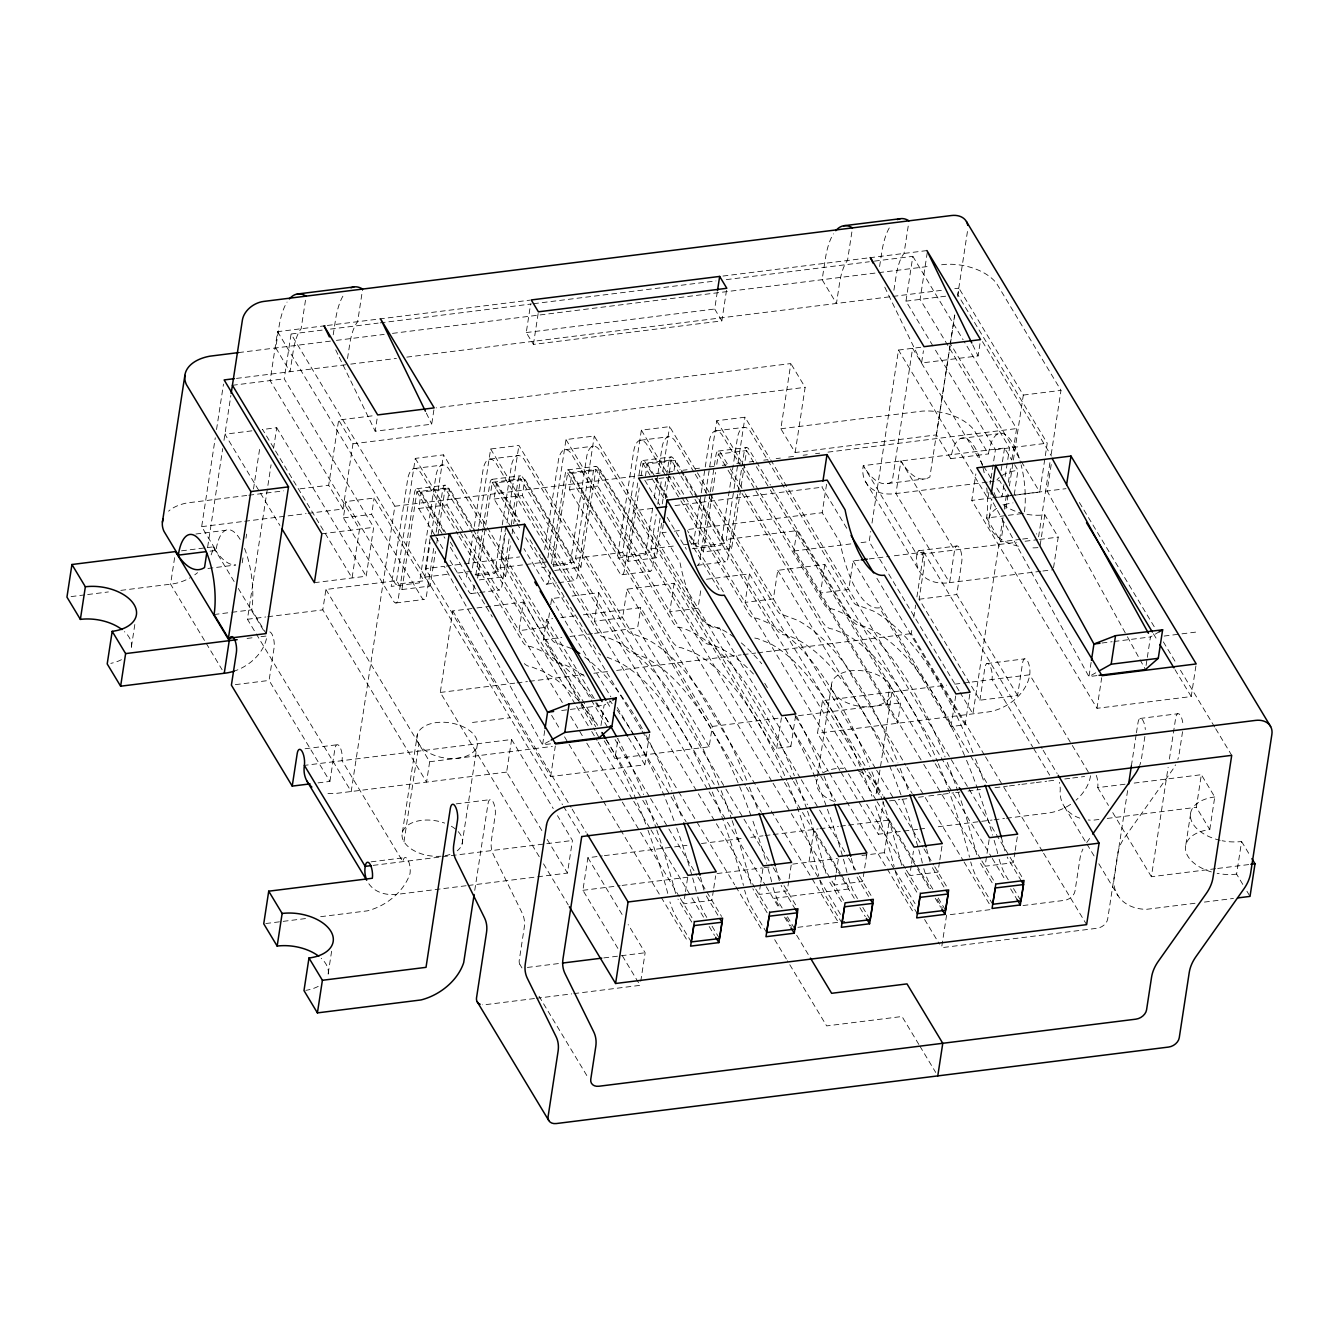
<?xml version="1.0" encoding="UTF-8"?>
<svg xmlns="http://www.w3.org/2000/svg" width="1339" height="1339" viewBox="0 0 1339 1339"><rect width="100%" height="100%" fill="white"/><g stroke="black" fill="none" stroke-linecap="round" stroke-linejoin="round"><path stroke-width="0.75" stroke-dasharray="5 3.75" d="M134.821 624.526L131.088 648.98A38.078 22.227 8.7 0 0 124.427 631.64M174.622 557.677L170.572 584.172L205.168 641.582M240.116 539.366A50.765 18.01 82.9 0 0 215.981 550.413L201.67 526.662L215.278 437.803M216.533 429.534L223.496 384.075M207.662 547.032L222.726 448.565M223.981 440.364L230.86 395.49M242.208 562.832L243.146 556.689M245.974 538.228L246.61 534.11M253.506 488.986L260.101 445.904M325.36 325.712L277.575 331.687L270.093 380.594L359.538 529.072L352.057 577.979L262.611 429.501M322.18 330.114L291.082 333.997L394.854 506.242L351.186 791.516L247.43 619.271L271.064 464.8M273.591 448.331L276.738 427.727L262.243 429.534M314.38 582.699L366.183 576.222L373.681 527.315L284.219 378.82L291.082 333.997M305.493 300.221L301.124 328.741A67.268 23.868 82.9 0 0 293.191 351.337L290.061 371.706L275.75 347.956L278.88 327.57A82.499 29.257 82.9 0 1 287.065 302.078M318.012 782.897L329.913 781.407L269.089 680.43L274.077 647.825A10.16 3.599 82.9 0 0 269.775 631.857M333.21 334.783L335.403 320.506A82.499 29.257 82.9 0 1 343.587 295.015M347.521 358.534L349.713 344.274A67.268 23.868 82.9 0 1 357.647 321.678L362.635 289.073M308.171 513.356L342.985 509.004L328.674 485.254L338.65 420.044L373.916 415.642M325.913 589.478L429.668 761.74L426.555 782.11L322.799 609.864L325.913 589.478L396.562 580.657L401.934 589.562L430.187 586.03L435.493 551.4M342.985 509.004L352.96 443.795L338.65 420.044M443.895 531.449L419.308 490.66A10.16 3.599 82.9 0 0 414.487 492.869L398.269 598.818A10.16 3.599 82.9 0 1 393.448 601.044L343.353 517.875L345.847 501.573L374.117 498.058L423.961 580.808L395.708 584.34L345.847 501.573M433.886 409.901L431.71 424.178L375.188 431.225L377.364 416.965M329.913 781.407L334.901 748.802A10.16 3.599 82.9 0 1 339.721 746.593A10.16 3.599 82.9 0 1 342.048 760.686L402.872 861.663A10.16 3.599 82.9 0 1 407.709 859.454A10.16 3.599 82.9 0 1 410.035 873.53A48.756 35.617 -31.1 0 1 367.355 910.855L317.628 917.064M433.702 548.421L426.538 595.286A10.16 3.599 82.9 0 1 421.701 597.512L371.623 514.343L374.117 498.058M331.62 951.209L327.871 975.662A38.078 22.227 8.7 0 0 321.226 958.306M396.562 580.657L415.274 458.39L443.527 454.858L486.325 525.892M401.934 589.562L416.898 491.764L445.167 488.233L472.098 532.955M434.706 535.014L418.722 508.469L421.216 492.166L449.469 488.635L474.843 530.746M649.515 734.224L644.846 764.803L550.63 776.57L425.4 568.673L430.087 538.111M430.187 586.03L424.831 577.126L430.12 542.479M431.376 534.328L443.527 454.858M436.196 532.119L442.74 489.338A10.16 3.599 82.9 0 1 447.577 487.128L472.215 528.035M436.748 543.249L445.167 488.233M509.071 539.014L501.891 585.879A10.16 3.599 82.9 0 1 497.07 588.089L446.975 504.937L449.469 488.635M402.386 832.339L417.366 734.525M403.976 841.729L418.94 743.915M539.232 856.726L440.28 692.447L452.749 610.935L474.96 608.174M466.558 576.992L467.144 573.192M468.667 563.234L473.052 534.546M474.307 526.361L483.262 468.499A30.512 10.812 82.9 0 1 495.731 462.775L597.864 632.159A30.764 12.252 -87.9 0 0 604.24 637.046L605.513 636.979A412.496 146.319 82.9 0 1 718.976 785.156M478.475 528.453L471.931 571.251L457.587 573.042M478.793 526.411L490.643 448.983L518.896 445.452L724.851 787.349M474.257 585.327L473.638 589.411A10.16 3.599 82.9 0 1 468.817 591.62L448.565 558.012M475.814 575.151L482.994 528.286M483.295 526.244L489.856 483.446A10.16 3.599 82.9 0 1 494.677 481.237L519.247 522.043M477.605 578.113L485.404 527.181M485.722 525.139L492.267 482.341L520.52 478.81L708.03 790.077M511.13 527.365L494.074 499.045L496.568 482.76L524.838 479.228L574.699 561.995L552.488 564.757M726.508 290.329L721.838 320.891L533.424 344.424L526.26 332.557L530.629 304.02M501.941 526.93L494.827 573.46L476.651 575.737M502.259 524.871L511.515 464.968A30.512 10.812 82.9 0 1 524.001 459.244L626.568 629.38A26.278 10.461 -87.9 0 0 632.008 633.548L646.904 639.138A412.261 146.236 82.9 0 1 747.212 781.725M505.757 526.662L500.769 559.267L580.021 703.193M533.424 344.424L538.412 311.82M479.312 579.904L505.556 576.624L500.183 567.719L505.489 533.073M507.046 522.88L518.896 445.452M462.072 844.039L477.035 746.241A30.462 17.775 8.7 0 0 436.464 722.558A30.462 17.775 8.7 0 0 428.095 752.351A30.462 17.775 8.7 0 0 477.035 746.241M511.247 524.754L518.109 479.914A10.16 3.599 82.9 0 1 522.93 477.705L623.656 644.896A46.38 18.478 -87.9 0 0 635.104 653.683A391.942 139.022 82.9 0 1 738.827 784.671M505.556 576.624L510.862 541.977M512.101 533.826L513.356 525.675M513.657 523.649L520.52 478.81M753.489 674.036A391.942 139.022 82.9 0 0 710.457 644.277A46.38 18.478 -87.9 0 1 699.008 635.473L598.299 468.299A10.16 3.599 82.9 0 0 593.478 470.508L577.26 576.473A10.16 3.599 82.9 0 1 572.439 578.682L522.344 495.53L524.838 479.228M474.759 890.385L488.015 803.685A10.16 3.599 82.9 0 1 492.852 801.475A10.16 3.599 82.9 0 1 495.179 815.568L491.43 840.022A41.091 30.027 -31.1 0 0 493.472 854.834L522.16 913.064A41.091 30.027 -31.1 0 1 524.202 927.877L519.214 960.481A10.16 7.415 -31.1 0 0 521.909 966.49M476.969 607.923L523.398 602.115L519.03 630.636L547.3 627.121L549.475 612.844M541.843 830.565L506.627 772.101L511.615 739.496L304.371 765.389M544.655 549.726L558.614 459.093A30.512 10.812 82.9 0 1 571.1 453.369L673.232 622.735A30.764 12.252 -87.9 0 0 679.593 627.623L680.882 627.573A412.496 146.319 82.9 0 1 794.345 775.733M547.919 557.76L565.995 439.56L594.265 436.045L800.22 777.926M550.245 571.853L548.99 580.005A10.16 3.599 82.9 0 1 544.17 582.214L523.917 548.588M551.501 563.702L565.209 474.039A10.16 3.599 82.9 0 1 570.046 471.83L671.124 639.724A50.865 20.252 -87.9 0 0 681.651 647.808L694.623 652.913A392.109 139.089 82.9 0 1 786.78 780.637M553.275 566.665L567.619 472.935L595.888 469.403L783.399 780.67M579.72 700.063L543.4 639.791L546.53 619.405L552.672 618.635M550.731 604.692L551.668 598.583L563.953 597.043M637.766 482.961L624.359 570.581A10.16 3.599 82.9 0 1 619.539 572.791L569.443 489.639L571.937 473.337L600.207 469.805L650.051 552.572L621.798 556.103L571.937 473.337M544.739 730.592L542.563 744.852L552.656 743.597M554.681 570.481L580.925 567.217L575.552 558.296L594.265 436.045M580.925 567.217L595.888 469.403M550.63 776.57L555.317 746.007M660.11 518.143L652.629 567.05A10.16 3.599 82.9 0 1 647.791 569.259L597.713 486.107L600.207 469.805M572.138 596.022L598.767 592.708L594.399 621.229L622.652 617.697L627.02 589.177L674.12 583.285L792.454 779.716M468.198 885.481L567.451 873.078L572.439 840.474L557.509 815.669M661.583 523.147L656.277 557.794L628.024 561.326L622.652 552.421L641.364 430.154L669.617 426.622L709.201 492.334M639.021 474.809L640.578 464.616A10.16 3.599 82.9 0 1 645.398 462.407L653.951 476.6M600.96 725.571L604.073 705.201L611.036 701.117M628.024 561.326L639.239 487.965M641.113 475.747L642.988 463.512L671.241 459.98L679.877 474.291M645.431 476.148L647.306 463.93L675.559 460.398L684.011 474.424M617.882 948.38L582.9 890.318L587.888 857.713L602.332 855.906M652.662 508.1L645.549 554.647L617.279 558.162L633.983 449.67A30.512 10.812 82.9 0 1 646.469 443.945L665.851 475.914M654.235 497.857L657.683 475.312M658.001 473.27L662.253 446.138A30.512 10.812 82.9 0 1 674.722 440.431L694.154 472.466M583.386 614.802L640.728 607.638L712.281 726.424L709.168 746.811L614.969 758.577L618.082 738.191M709.168 746.811L637.598 628.008L640.728 607.638M656.277 557.794L650.921 548.89L656.21 514.243M657.767 504.05L661.516 479.596M662.772 471.445L669.617 426.622M662.286 503.882L666.337 477.387M666.655 475.362L668.831 461.085A10.16 3.599 82.9 0 1 673.668 458.875L680.095 469.554M665.332 498.694L671.241 459.98M652.244 508.418L633.598 510.745L776.72 748.317L790.847 746.559L719.294 627.773A86.935 30.847 82.9 0 1 679.944 562.43L662.052 532.738L663.29 524.587M674.002 470.575L675.559 460.398M721.838 320.891L714.675 309.024L717.168 292.722M674.12 583.285L669.768 611.823L698.021 608.291L701.134 587.905M716.783 464.298L718.357 454.105L746.61 450.574L731.646 548.387L703.377 551.919L698.021 542.998L716.733 420.747L744.986 417.216L769.59 458.055M710.021 493.924L699.728 561.175A10.16 3.599 82.9 0 1 697.786 565.192M710.323 491.882L714.072 467.428M714.373 465.403L715.93 455.21A10.16 3.599 82.9 0 1 720.767 453L729.32 467.194M703.377 551.919L715.545 472.433M640.762 981.269L645.13 952.749L628.175 924.58M731.646 548.387L726.274 539.466L733.755 490.559M734.073 488.534L744.986 417.216M737.655 494.476L727.981 557.643A10.16 3.599 82.9 0 1 723.16 559.853L673.065 476.701M737.956 492.434L741.706 467.981M742.024 465.939L744.199 451.678A10.16 3.599 82.9 0 1 749.02 449.469L755.447 460.131M685.183 893.682L683.626 903.858L711.879 900.327L713.436 890.15M685.484 891.64L687.677 877.38M706.49 579.251L749.489 573.879L745.12 602.399L773.39 598.868L777.758 570.347L824.857 564.455L958.239 785.893M982.458 465.905A50.765 18.01 82.9 0 0 950.774 458.641L936.463 434.874L795.165 452.532L780.838 428.765L790.83 363.555L436.129 407.859M713.754 888.108L715.629 875.89M795.165 452.532L805.141 387.322L790.83 363.555M796.923 530.646L900.695 702.891L897.565 723.278L793.809 551.032L796.923 530.646L726.274 539.466M851.872 231.965L847.503 260.486A67.268 23.868 82.9 0 0 839.57 283.081L836.457 303.451L822.129 279.7L825.259 259.314A82.499 29.257 82.9 0 1 833.444 233.84M776.72 748.317L781.407 717.754M760.535 884.259L758.979 894.452L787.248 890.92L788.805 880.727M760.853 882.217L763.029 867.957M846.767 528.286L822.012 487.212L822.631 483.128M969.804 694.221L965.134 724.784L951.008 726.558L879.438 607.755A86.935 30.847 82.9 0 1 840.089 542.429L822.196 512.72L826.565 484.199M790.847 746.559L795.851 713.955M824.857 564.455L820.489 592.993L848.742 589.461L853.11 560.924L859.169 560.171M879.589 266.528L881.782 252.268A82.499 29.257 82.9 0 1 889.966 226.776M789.123 878.702L791.617 862.4M839.904 770.477L817.493 733.27L822.481 700.665L946.556 685.166M817.51 776.486L831.854 682.756M893.9 290.278L896.092 276.018A67.268 23.868 82.9 0 1 904.026 253.422L908.394 224.902M959.025 690.773L869.178 541.609L870.752 531.315M872.007 523.08L898.486 350.065L921.282 347.219M932.915 345.88L905.967 301.158L912.83 256.335L871.388 261.507M927.274 252.519L920.094 299.4L1009.556 447.879L1005.187 476.416M835.904 874.852L834.348 885.029L862.601 881.514L866.969 852.976M836.222 872.81L838.398 858.55M949.987 345.646L929.885 476.935A95.153 33.76 82.9 0 1 900.929 460.951L895.942 493.555L949.619 582.649L1040.805 571.268M979.964 343.688L978.089 355.923L921.567 362.986L923.441 350.751M886.836 705.452L889.95 685.083M876.576 792.27L891.54 694.456A30.462 17.775 8.7 0 0 850.968 670.789A30.462 17.775 8.7 0 0 842.582 700.582A30.462 17.775 8.7 0 0 891.54 694.456M954.657 315.067L950.305 343.587L1020.351 459.88M967.444 231.513L957.787 294.68L1047.232 443.176L1039.75 492.083L998.291 497.254M936.463 434.874L950.054 346.014M950.372 343.956L954.807 315.016M957.653 296.421L958.908 288.153L954.791 288.672M917.617 829.343L878.317 834.247L883.322 801.643M984.433 755.029L911.29 633.615L912.227 627.506M913.784 617.312L915.658 605.077M916.914 596.926L923.759 552.103L891.473 556.137M1088.423 772.218L1029.741 674.789A10.16 3.599 82.9 0 0 1027.398 660.696A10.16 3.599 82.9 0 0 1022.578 662.905L1017.59 695.51L979.914 700.213L919.09 599.236L924.077 566.631A10.16 3.599 82.9 0 0 921.751 552.555A10.16 3.599 82.9 0 0 916.914 554.764L863.253 465.671L1004.551 448.013L1011.782 460.013M893.883 868.492L884.343 852.658L889.33 820.054L848.608 825.142M900.929 460.951L954.607 550.044L949.619 582.649A39.534 28.872 -31.1 0 1 916.914 554.764L1016.77 542.278M911.273 865.429L909.717 875.622L937.97 872.091L939.526 861.898M911.574 863.404L913.449 851.169M1017.59 695.51L956.766 594.533L961.753 561.928A10.16 3.599 82.9 0 0 959.427 547.835A10.16 3.599 82.9 0 0 954.607 550.044M1195.894 665.985L1191.225 696.548L1097.009 708.314L971.796 500.435L975.846 473.939M951.008 726.558L955.678 695.995M988.868 492.434L987.931 498.56L898.486 350.065M990.124 484.283L990.743 480.216M991.061 478.174L995.413 449.653L933.986 347.671M989.103 517.842L991.898 499.514M939.844 859.872L942.338 843.57M1001.12 470.424L1004.551 448.013M1003.932 484.567L1002.057 496.786L995.597 486.057M1002.995 517.473L972.934 713.854L960.096 692.548M1004.25 509.205L1006.777 492.668M1008.367 482.325L1010.577 467.863M1011.849 459.578L1016.586 428.58L964.18 341.562M1020.703 539.316L1000.869 541.793L1004.35 519.063M1005.924 508.72L1008.133 494.258M1009.405 485.99L1023.314 395.072L958.908 288.153M979.914 700.213L984.901 667.609A10.16 3.599 82.9 0 1 989.722 665.399A10.16 3.599 82.9 0 1 992.048 679.492L1032.603 746.811M1014.226 494.744L1017.975 470.29L1012.803 461.721M989.119 839.72L985.069 866.216L1013.338 862.684L1014.895 852.491M1049.927 462.691L1038.545 537.073L1036.503 533.692M1051.199 454.423L1060.99 390.369L996.601 283.45A44.589 26.027 8.7 0 0 944.598 264.402L938.421 265.172M1051.199 464.516L1047.148 491.011L1126.4 634.937M1040.135 545.391L1044.805 514.829A38.078 22.227 8.7 0 1 1025.339 514.059M1053.542 567.669L1058.228 537.106L1044.805 514.829M1015.196 850.449L1017.707 834.147M1091.118 662.353L1088.942 676.613L1097.009 675.609M1097.009 708.314L1101.696 677.752M1146.084 665.466L1147.021 659.357M1147.339 657.315L1150.452 636.946L1159.156 631.841M1127.605 790.613L1113.713 881.43A48.756 35.617 -31.1 0 0 1146.402 909.332L1196.145 903.122M1131.388 765.841L1136.125 734.877M1136.443 732.818L1138.033 722.491A10.16 3.599 82.9 0 1 1141.882 719.026A10.16 3.599 82.9 0 1 1145.33 729.504M1144.878 736.417L1141.447 758.828A41.091 30.027 -31.1 0 1 1139.656 765.54M1215.628 868.71L1151.389 876.727L1168.127 767.331M1169.399 759.062L1175.709 717.788A10.16 3.599 82.9 0 1 1179.559 714.323A10.16 3.599 82.9 0 1 1183.006 724.801M1182.555 731.697L1179.123 754.125A41.091 30.027 -31.1 0 1 1177.818 759.481M1185.885 844.524L1190.873 811.919M1211.377 871.923A38.078 22.227 8.7 0 1 1185.417 848.558A38.078 22.227 8.7 0 1 1209.77 829.561L1196.346 807.3L1201.334 774.695L1130.869 783.499M1209.77 829.561L1214.758 796.973L1201.334 774.695M1242.793 884.393L1236.6 874.116L1241.588 841.511A38.078 22.227 8.7 0 1 1222.139 840.741M1086.732 842.532L1091.536 835.754M549.392 741.036L542.563 744.852L444.247 566.33L425.4 568.673M1095.771 672.797L1088.942 676.613L990.626 498.075L971.796 500.435M327.369 325.461L529.926 300.154M722.976 276.052L867.689 257.975M869.714 257.724L927.576 250.493M330.465 329.076L378.134 323.117M380.209 322.866L531.499 303.97M533.558 303.702L715.947 280.922M726.307 279.633L869.312 261.758M238.66 352.575L332.273 340.893M336.424 340.374L384.176 334.399M392.478 333.378L930.17 266.21M526.26 332.557L714.675 309.024M236.484 378.401L346.583 364.643M350.734 364.124L396.411 358.417M406.788 357.128L890.954 296.655M892.979 296.404L942.422 290.212M232.417 385.297L284.219 378.82M905.967 301.158L945.886 296.17M251.866 430.84L224.935 434.204L259.415 491.446M352.96 443.795L805.141 387.322M414.487 468.516L442.757 464.984M489.856 459.093L518.109 455.561M565.225 449.686L593.478 446.155M640.578 440.263L668.847 436.748M715.947 430.857L744.199 427.325M1023.314 395.072L1060.99 390.369M246.744 495.48L187.36 502.895A44.589 26.027 8.7 0 0 168.58 511.18M248.803 495.229L283.617 490.877M300.003 488.835L328.674 485.254M780.838 428.765L922.153 411.123A44.589 26.027 8.7 0 1 974.139 430.17L988.45 453.921A50.765 18.01 82.9 0 1 1020.686 463.177M416.881 488.718L445.134 485.187M492.233 479.312L520.503 475.78M567.602 469.889L595.855 466.357M642.971 460.482L671.224 456.95M718.323 451.059L746.593 447.527M201.67 526.662L242.627 521.541M244.686 521.289L306.112 513.607M394.854 506.242L645.616 474.91M655.976 473.621L660.127 473.102M668.412 472.064L672.563 471.546M682.923 470.257L687.058 469.738M695.359 468.7L699.494 468.181M709.871 466.893L714.005 466.374M722.29 465.336L726.441 464.817M736.801 463.528L740.952 463.009M749.237 461.972L753.388 461.453M763.749 460.164L767.9 459.645M776.185 458.608L780.336 458.089M788.621 457.051L794.83 456.281M803.132 455.243L807.266 454.724M815.551 453.687L819.702 453.168M827.987 452.13L1016.586 428.58M195.896 534.01L225.638 530.294M960.431 438.506L998.107 433.803M343.353 517.875L371.623 514.343M418.722 508.469L446.975 504.937M494.074 499.045L522.344 495.53M569.443 489.639L597.713 486.107M646.821 479.981L656.913 478.709M658.939 478.458L671.057 476.952M181.518 550.831L205.319 547.852M207.294 547.601L213.252 546.864A95.153 33.76 82.9 0 0 235.329 564.991M321.862 533.792L373.681 527.315M995.413 449.653L1047.232 443.176M210.039 551.166L215.981 550.413M950.774 458.641L988.45 453.921M675.007 505.573L822.012 487.212M207.947 568.456L235.714 564.991M887.69 483.546L925.383 478.826M71.101 596.591L85.596 594.784M87.671 594.533L108.392 591.938M120.828 590.382L170.572 584.172A39.534 28.872 -31.1 0 0 190.272 577.695M987.128 482.174L895.942 493.555A39.534 28.872 -31.1 0 1 863.253 465.671A95.153 33.76 82.9 0 0 892.209 481.638L912.612 348.307L982.659 464.583M989.203 481.906L999.564 480.617L1008.853 496.033M662.052 532.738L666.153 532.219M674.371 531.198L680.53 530.428M688.731 529.39L822.196 512.72M446.272 566.079L462.424 564.054M464.432 563.803L519.616 556.907M992.651 497.823L1008.803 495.798M1010.811 495.547L1065.995 488.668M424.831 577.126L449.402 574.063M500.183 567.719L547.283 561.828M575.552 558.296L622.652 552.421M650.921 548.89L675.492 545.81M683.677 544.789L689.819 544.019M691.878 543.768L698.021 542.998M475.111 574.431L499.33 571.402L475.897 532.504M545.961 567.083L541.927 567.585L543.082 559.97L539.918 554.697M554.028 566.079L570.18 564.054L586.884 455.561A30.512 10.812 82.9 0 1 599.37 449.837L701.937 619.957A26.278 10.461 -87.9 0 0 707.36 624.141L722.273 629.732A412.261 146.236 82.9 0 1 733.805 636.979M214.089 614.517L229.957 612.542M231.932 612.291L251.765 609.814L266.076 633.581M986.759 488.032A50.765 18.01 82.9 0 1 986.558 518.026L1006.392 515.548M1008.367 515.297L1024.235 513.322A50.765 18.01 82.9 0 0 1021.138 464.901M247.43 619.271L265.758 616.978M267.8 616.727L322.799 609.864M793.809 551.032L852.876 543.651M861.027 542.63L869.178 541.609M395.875 602.968L424.145 599.437M471.244 593.545L499.514 590.03M546.613 584.139L556.706 582.883M558.714 582.632L574.866 580.607M621.966 574.732L650.235 571.201M697.334 565.309L725.587 561.777M918.855 550.731L956.531 546.027M1022.678 539.065L1030.612 538.077M869.262 558.915L889.447 556.388M247.079 638.435L253.038 637.682M260.971 636.694L266.913 635.958A39.534 28.872 -31.1 0 1 234.241 671.107M1025.071 541.257L1037.491 539.701M1039.566 539.433L1058.228 537.106M560.857 617.614L575.184 615.823M1042.88 571L1053.241 569.711M543.4 639.791L561.828 637.481M570.029 636.46L592.558 633.648M594.6 633.38L637.598 628.008M235.363 684.647L269.089 680.43M919.09 599.236L956.766 594.533M440.28 692.447L514.979 683.124M517.055 682.857L527.415 681.568M529.491 681.3L583.453 674.571M593.83 673.266L608.341 671.458M616.643 670.421L741.153 654.871M743.229 654.604L755.665 653.047M757.74 652.796L911.29 633.615M561.677 710.49L604.073 705.201M1101.997 643.005L1112.09 641.732M1114.115 641.481L1150.452 636.946M472.466 722.457L510.142 717.754M1164.11 636.058L1179.977 634.083M1181.969 633.832L1197.836 631.857M305.091 748.752L336.825 744.785M986.826 663.592L1024.502 658.872M954.841 684.145L1029.741 674.789A40.622 29.676 -31.1 0 1 987.061 712.097L817.493 733.27M429.668 761.74L552.388 746.409M712.281 726.424L780.034 717.972M798.513 715.662L900.695 702.891M506.627 772.101L337.06 793.291A40.622 29.676 -31.1 0 1 324.473 792.939M456.231 803.869L489.957 799.668M1139.958 718.474L1177.634 713.771M371.087 861.847L404.813 857.63M373.129 865.379L572.439 840.474M889.514 800.873L899.858 799.584M901.917 799.316L908.127 798.546M918.47 797.257L926.739 796.22M928.814 795.969L941.217 794.412M943.275 794.161L953.619 792.855M955.695 792.604L959.829 792.085M968.097 791.048L980.499 789.508M994.977 787.7L1007.38 786.144M1009.455 785.893L1019.799 784.604M1021.858 784.336L1034.277 782.779M1036.336 782.528L1046.68 781.24M1048.738 780.972L1056.839 779.968M1064.773 778.98L1070.731 778.227M1072.706 777.992L1084.607 776.503M1096.273 775.365A10.16 3.599 82.9 0 1 1097.712 787.633L1128.81 783.75M604.408 855.638L672.546 847.135M674.605 846.867L686.991 845.327M701.452 843.52L742.693 838.365M750.828 837.36L763.046 835.821M765.088 835.569L771.197 834.816M773.239 834.548L818.045 828.958M820.087 828.707L838.415 826.414M840.457 826.163L846.566 825.393M466.123 885.732L397.884 894.268A40.622 29.676 -31.1 0 1 367.756 882.033M919.675 829.075L927.96 828.054M938.288 826.749L992.065 820.037M994.124 819.786L1004.468 818.497M1006.526 818.229L1047.885 813.074A40.622 29.676 -31.1 0 0 1071.87 803.467M265.808 923.525L307.267 918.353M1098.951 819.468L1092.724 820.238A48.756 35.617 -31.1 0 1 1088.222 819.97M1107.236 818.43L1196.346 807.3M582.9 890.318L620.057 885.665M622.133 885.414L688.196 877.162M717.101 873.547L762.142 867.923M764.167 867.672L770.293 866.902M792.688 864.107L837.494 858.5M861.948 855.454L884.343 852.658M1217.703 868.442L1250.86 864.308M797.91 927.324L844.758 921.466M527.382 967.444L560.438 963.327M603.822 957.904L645.13 952.749M989.973 909.666L946.589 915.089L941.602 947.694L1097.026 928.278A10.16 7.415 -31.1 0 0 1107.704 918.939L1117.68 853.73A41.091 30.027 -31.1 0 1 1124.409 837.829L1172.378 770.025A41.091 30.027 -31.1 0 0 1175.542 764.837M1023.029 905.532L1064.338 900.377A10.16 7.415 -31.1 0 0 1074.999 891.054L1080.004 858.45A41.091 30.027 -31.1 0 1 1082.916 849.06M1204.431 902.084L1233.437 898.452M534.445 998.543L484.701 1004.752A10.16 7.415 -31.1 0 1 482.308 1004.786M536.521 998.291L571.753 993.889M573.828 993.622L640.142 985.337L622.116 955.427M607.103 657.181L619.254 662.32A392.109 139.089 82.9 0 1 711.427 790.043M571.552 648.561L556.639 642.971A26.278 10.461 -87.9 0 1 551.199 638.787L487.379 532.755M982.491 341.646L1051.4 456.03M1079.401 502.51L1154.77 627.623M1163.357 641.883L1176.178 663.156M1180.446 670.253L1214.624 726.993M1215.695 728.751L1231.713 755.347M1153.431 633.816L1157.75 640.996M1175.023 669.667L1191.225 696.548M912.83 256.335L963.109 339.788M1021.423 461.67L1039.75 492.083M1241.588 841.511L1249.856 855.219M1246.927 891.255L1250.023 896.394M983.747 466.374L991.295 478.893M986.558 518.026L1000.869 541.793M1097.712 787.633L1108.458 805.459M1112.742 812.589L1151.389 876.727M923.759 552.103L1042.077 748.518M1043.148 750.292L1057.14 773.507M1033.675 748.585L1049.676 775.147M1064.438 806.731L1085.912 842.382M1086.983 844.156L1094.499 856.625M1098.8 863.755L1118.115 895.824M865.446 481.571L919.123 570.665M985.504 756.82L1002.71 785.374M1003.798 787.165L1042.512 851.453M1043.583 853.228L1086.615 924.646M876.894 578.314L965.134 724.784M853.11 560.924L987.579 784.152M770.661 459.829L968.147 787.683M969.235 789.458L1009.037 855.537M1010.108 857.328L1022.996 878.719M1021.439 881.062L1008.183 859.035A26.06 9.088 82.6 0 1 1007.213 857.06M756.518 461.922L770.461 485.036M771.532 486.81L849.729 616.66A46.38 18.478 -87.9 0 0 861.195 625.447A391.942 139.022 82.9 0 1 965.737 758.376M1008.234 879.756L1006.108 876.242A46.38 16.168 82.6 0 1 998.911 858.433M1013.523 888.56L1020.954 900.879M746.61 450.574L755.229 464.884M756.317 466.675L769.239 488.132M770.327 489.923L934.12 761.841M935.191 763.632L952.431 792.253M953.519 794.044L991.228 856.642M992.299 858.433L1005.238 879.907M1010.627 888.845L1017.088 899.59M716.733 420.747L741.321 461.587M742.392 463.361L922.688 762.627M923.759 764.418L940.966 792.989M942.037 794.78L980.767 859.069M981.838 860.86L995.814 884.025M741.22 466.508L721.821 434.539A30.512 10.812 82.9 0 0 709.352 440.263L692.648 548.756L720.918 545.224L737.605 436.732A30.512 10.812 82.9 0 1 750.091 431.007L852.658 601.127A26.278 10.461 -87.9 0 0 858.098 605.312L872.995 610.902A412.261 146.236 82.9 0 1 973.302 753.489M742.291 468.282L823.954 603.906A30.764 12.252 -87.9 0 0 830.331 608.793L831.603 608.743A412.496 146.319 82.9 0 1 945.066 756.903M992.132 882.719L979.93 862.4A25.692 8.955 82.6 0 1 978.96 860.458M730.374 468.968L744.283 492.032M745.338 493.806L821.845 620.894A50.865 20.252 -87.9 0 0 832.373 628.979L845.344 634.083A392.109 139.089 82.9 0 1 937.501 761.807M992.701 904.277L977.855 879.623A46.078 16.068 82.6 0 1 970.708 861.931M718.357 454.105L726.977 468.416M728.048 470.207L740.986 491.664M742.057 493.455L905.85 765.372M906.938 767.163L924.178 795.784M925.249 797.575L962.975 860.174M964.047 861.965L990.994 906.687M777.758 570.347L896.076 766.778M897.163 768.569L912.21 793.558M710.273 494.108L875.572 768.519M876.66 770.31L893.866 798.881M894.937 800.655L922.906 847.085M923.994 848.876L933.668 864.944M934.739 866.735L946.556 886.351M695.226 474.24L708.097 495.614M709.168 497.388L777.289 610.551A26.278 10.461 -87.9 0 0 782.729 614.718L797.626 620.308A412.261 146.236 82.9 0 1 897.933 762.895M943.962 886.987L932.831 868.442A26.06 9.088 82.6 0 1 932.329 867.488M749.489 573.879L867.823 770.31M868.894 772.101L882.886 795.316M822.481 700.665L861.965 766.209M863.036 767.983L880.108 796.337M685.083 476.182L697.77 497.254M698.824 498.995L725.42 543.165L697.15 546.697L687.476 530.612M681.166 471.328L774.377 626.066A46.38 18.478 -87.9 0 0 785.826 634.853A391.942 139.022 82.9 0 1 901.599 796.538M932.865 889.163L930.739 885.648A46.38 16.168 82.6 0 1 923.559 867.839M938.17 897.967L945.585 910.286M889.33 820.054L915.843 864.057M916.897 865.814L930.689 888.694M937.049 899.239L942.338 908.043M680.948 476.081L693.887 497.556M694.958 499.347L858.751 771.247M859.839 773.038L875.991 799.868M877.078 801.659L929.869 889.314M935.258 898.268L940.648 907.206M641.364 430.154L680.948 495.848M682.003 497.639L847.319 772.051M848.39 773.842L865.597 802.412M866.684 804.187L905.398 868.475M906.486 870.266L920.445 893.448M666.922 477.688L679.76 499.012M680.831 500.786L748.585 613.329A30.764 12.252 -87.9 0 0 754.962 618.216L756.234 618.149A412.496 146.319 82.9 0 1 869.714 766.326M916.78 892.142L904.561 871.823A25.692 8.955 82.6 0 1 903.607 869.881M840.976 772.252L858.048 800.588M859.119 802.362L878.317 834.247M894.954 870.25L915.089 903.691M924.63 919.525L939.476 944.162M647.306 463.93L667.391 497.271M655.022 478.374L666.772 497.89M689.217 535.148L723.411 591.922M917.349 913.7L902.486 889.046A46.078 16.068 82.6 0 1 895.339 871.354M642.988 463.512L664.546 499.296M689.317 540.437L720.583 592.323M794.931 715.746L828.339 771.197M829.41 772.988L845.578 799.835M846.65 801.609L913.466 912.529M644.812 480.232L659.725 504.987M667.19 517.373L686.371 549.224M764.787 683.325L769.088 690.472M785.223 717.269L819.635 774.411M820.723 776.185L835.77 801.191M801.291 779.716L818.497 808.287M819.585 810.078L847.554 856.508M848.625 858.299L858.299 874.367M859.387 876.141L872.275 897.548M868.609 896.394L857.462 877.848A26.06 9.088 82.6 0 1 856.491 875.89M793.525 781.507L807.517 804.722M857.496 898.586L855.387 895.071A46.38 16.168 82.6 0 1 848.19 877.263M862.801 907.39L870.216 919.709M840.289 873.145L813.978 829.46L808.99 862.065L840.557 914.47M841.344 874.886L849.763 888.862L774.394 898.268L780.754 908.83M784.47 782.461L841.578 877.263M842.666 879.054L854.516 898.737M859.906 907.675L865.295 916.629M565.995 439.56L771.95 781.457M773.038 783.248L790.244 811.819M791.316 813.61L845.076 902.854M841.411 901.549L829.209 881.229A25.692 8.955 82.6 0 1 828.707 880.292M918.855 1044.453L902.017 1016.502L826.648 1025.908L787.432 960.799M919.91 1046.194L935.693 1072.405M841.98 923.107L827.134 898.452A46.078 16.068 82.6 0 1 819.987 880.761M567.619 472.935L770.21 809.241M771.297 811.032L811.166 877.212M812.237 879.003L838.114 921.935M627.02 589.177L745.354 785.608M746.426 787.382L761.489 812.388M725.922 789.14L772.185 865.915M773.256 867.705L782.947 883.773M784.018 885.564L796.906 906.955M795.349 909.315L782.11 887.272A26.06 9.088 82.6 0 1 781.122 885.297M598.767 592.708L733.236 815.92M782.143 907.993L780.018 904.478A46.38 16.168 82.6 0 1 772.821 886.669M787.432 916.797L794.864 929.115M786.06 917.633L791.349 926.437M796.655 935.225L809.375 956.347M709.101 791.868L726.341 820.489M727.428 822.28L765.138 884.895M766.226 886.686L779.147 908.143M784.537 917.098L789.926 926.036M490.643 448.983L754.677 887.305M755.748 889.096L769.724 912.277M767.096 912.713L753.84 890.653A25.692 8.955 82.6 0 1 752.869 888.711M774.695 939.677L786.361 959.042M496.568 482.76L519.833 521.356M766.611 932.53L751.765 907.875A46.078 16.068 82.6 0 1 744.618 890.184M529.943 539.784L595.755 649.147A50.865 20.252 -87.9 0 0 597.663 651.959M492.267 482.341L515.967 521.691M517.055 523.482L520.285 528.855M525.675 537.793L640.979 729.203M642.051 730.994L677.618 790.027M678.689 791.818L695.929 820.439M697.016 822.23L734.726 884.845M735.797 886.636L762.745 931.358M512.201 529.123L518.595 539.751M551.668 598.583L610.818 696.799M617.279 707.511L633.414 734.308M634.485 736.082L669.985 795.015M671.073 796.805L686.12 821.811M607.052 702.071L611.371 709.235M628.644 737.923L644.846 764.803M546.53 619.405L595.654 700.966M596.725 702.741L609.53 724.014M487.396 527.666L608.609 728.901M615.07 739.613L649.482 796.755M650.57 798.546L667.776 827.117M668.847 828.908L696.816 875.338M697.904 877.112L721.537 916.378M486.308 530.98L448.632 468.667A30.512 10.812 82.9 0 0 436.163 474.391L419.458 582.883L391.206 586.415L407.893 477.923A30.512 10.812 82.9 0 1 420.379 472.198L457.955 534.361M717.871 915.223L706.741 896.678A26.06 9.088 82.6 0 1 706.239 895.724M523.398 602.115L597.629 725.336M606.232 739.613L641.732 798.546M642.804 800.337L657.867 825.343M580.791 701.837L595.738 726.659M604.274 740.852L614.969 758.577M473.286 529.809L548.287 654.302A46.38 18.478 -87.9 0 0 559.735 663.09A391.942 139.022 82.9 0 1 584.691 676.413M706.774 917.416L704.649 913.901A46.38 16.168 82.6 0 1 697.468 896.092M712.08 926.22L719.495 938.539M473.186 534.746L575.552 704.682M576.624 706.473L590.633 729.722M591.721 731.512L597.11 740.467M598.182 742.258L632.661 799.5M633.749 801.291L649.9 828.121M650.988 829.912L690.857 896.092M691.928 897.883L703.795 917.566M709.168 926.504L714.557 935.442M415.274 458.39L563.133 703.862M570.665 716.365L582.498 735.998M586.8 743.145L621.229 800.287M622.3 802.078L639.523 830.649M640.594 832.44L679.325 896.728M680.396 898.502L694.355 921.684M691.744 922.119L678.471 900.059A25.692 8.955 82.6 0 1 677.986 899.122M459.026 536.136L522.511 641.565A30.764 12.252 -87.9 0 0 528.872 646.452L530.144 646.386A412.496 146.319 82.9 0 1 594.499 701.184M421.216 492.166L445.519 532.52M691.259 941.936L676.396 917.282A46.078 16.068 82.6 0 1 669.918 901.883M450.306 542.094L453.503 547.417M416.898 491.764L444.916 538.261M450.306 547.216L492.334 616.978M551.601 715.361L560.221 729.688M564.539 736.835L602.249 799.45M603.32 801.241L619.488 828.071M620.576 829.862L687.376 940.765M435.778 536.772L443.226 549.157M452.749 610.935L571.067 807.35M572.138 809.141L586.114 832.339M277.575 331.687L562.48 804.639M563.552 806.413L580.641 834.783M587.888 857.713L622.869 915.776M511.615 739.496L553.241 808.589M547.182 839.419L567.451 873.078M543.534 863.856L568.272 904.93M276.738 427.727L366.183 576.222M260.502 493.237L279.901 525.44M519.85 964.398L521.976 967.946M539.065 996.3L588.206 1077.862M234.124 581.511L213.252 546.864A39.534 28.872 -31.1 0 1 210.876 555.518M238.292 588.44L263.733 630.669M206.223 643.339L222.123 669.751M1127.405 636.761L1145.464 669.55M581.026 705L595.068 730.508M596.073 732.333L599.085 737.806M972.7 344.826L978.089 355.923M884.761 287.165L921.567 362.986M426.321 413.082L431.71 424.178M335.687 349.881L338.365 355.421M339.269 357.262L375.188 431.225M1001.421 837.561L1003.965 847.202A26.06 9.088 82.6 0 0 1005.438 852.474M926.638 848.993L928.613 856.625A26.06 9.088 82.6 0 0 930.069 861.881M851.286 858.399L853.244 866.032A26.06 9.088 82.6 0 0 854.315 870.032M775.917 867.806L777.875 875.455A26.06 9.088 82.6 0 0 779.348 880.711M700.548 877.229L702.523 884.861A26.06 9.088 82.6 0 0 703.979 890.134M859.119 771.314A30.462 17.775 8.7 0 1 874.3 796.521M834.331 801.509A30.462 17.775 8.7 0 1 818.179 777.658M823.301 772.754A30.462 17.775 8.7 0 1 843.67 768.285M458.206 831.619A30.462 17.775 8.7 0 1 457.235 850.767M449.921 854.5A30.462 17.775 8.7 0 1 442.975 856.006M441.1 856.207A30.462 17.775 8.7 0 1 402.068 834.063A30.462 17.775 8.7 0 1 444.632 823.1M451.343 826.23A30.462 17.775 8.7 0 1 456.75 830.18M696.247 891.272A46.38 16.168 82.6 0 1 695.694 888.795A391.942 139.022 82.9 0 0 676.212 826.732M609.663 700.682A391.942 139.022 82.9 0 1 612.141 703.678M617.061 710.005A391.942 139.022 82.9 0 1 633.95 735.195M634.937 736.835A391.942 139.022 82.9 0 1 675.509 824.791M524.319 663.608A50.865 20.252 -87.9 0 0 530.93 666.638L543.902 671.743A392.109 139.089 82.9 0 1 580.038 702.456M595.671 702.824A412.496 146.319 82.9 0 1 608.308 722.273M617.547 738.475A412.496 146.319 82.9 0 1 643.624 794.563M645.8 800.053A412.496 146.319 82.9 0 1 656.16 828.188M656.779 830.029A412.496 146.319 82.9 0 1 664.144 852.575L674.32 888.41A25.692 8.955 82.6 0 0 675.76 893.598M581.427 704.08A392.109 139.089 82.9 0 1 597.01 724.918M606.701 740.249A392.109 139.089 82.9 0 1 647.273 828.238M647.976 830.18A392.109 139.089 82.9 0 1 667.492 892.31A46.078 16.068 82.6 0 0 668.044 894.82M584.725 657.031A412.261 146.236 82.9 0 1 644.762 733.186M645.783 735.061A412.261 146.236 82.9 0 1 671.843 791.131M673.299 794.78A412.261 146.236 82.9 0 1 682.455 819.284M846.968 872.459A46.38 16.168 82.6 0 1 846.432 869.982A391.942 139.022 82.9 0 0 815.819 779.147M785.658 718.005A391.942 139.022 82.9 0 1 815.016 777.206M795.801 779.382A412.496 146.319 82.9 0 1 806.881 809.359M807.517 811.2A412.496 146.319 82.9 0 1 814.882 833.745L825.042 869.58A25.692 8.955 82.6 0 0 826.096 873.53M787.6 782.595A392.109 139.089 82.9 0 1 818.213 873.48A46.078 16.068 82.6 0 0 818.765 875.991M741.304 642.904A412.261 146.236 82.9 0 1 761.724 663.726M796.504 716.231A412.261 146.236 82.9 0 1 822.564 772.302M824.021 775.951A412.261 146.236 82.9 0 1 833.193 800.454M771.615 881.865A46.38 16.168 82.6 0 1 771.063 879.388A391.942 139.022 82.9 0 0 767.113 865.329M739.647 786.612A391.942 139.022 82.9 0 1 751.564 817.326M752.97 821.242A391.942 139.022 82.9 0 1 766.527 863.354M600.742 655.089A50.865 20.252 -87.9 0 1 598.65 653.147M721.152 790.629A412.496 146.319 82.9 0 1 731.512 818.782M732.148 820.606A412.496 146.319 82.9 0 1 739.513 843.152L749.689 878.987A25.692 8.955 82.6 0 0 751.129 884.192M712.231 792.002A392.109 139.089 82.9 0 1 723.345 820.774M724.75 824.69A392.109 139.089 82.9 0 1 742.86 882.903A46.078 16.068 82.6 0 0 743.413 885.414M749.388 787.198A412.261 146.236 82.9 0 1 757.824 809.877M922.337 863.036A46.38 16.168 82.6 0 1 921.784 860.559A391.942 139.022 82.9 0 0 902.302 798.496M754.761 638.017A50.865 20.252 -87.9 0 0 757.02 638.385L769.992 643.49A392.109 139.089 82.9 0 1 871.94 796.119M871.89 771.8A412.496 146.319 82.9 0 1 882.234 799.952M882.87 801.793A412.496 146.319 82.9 0 1 890.234 824.322L900.411 860.174A25.692 8.955 82.6 0 0 901.85 865.362M875.472 805.86A392.109 139.089 82.9 0 1 893.582 864.073A46.078 16.068 82.6 0 0 894.134 866.584M900.109 768.368A412.261 146.236 82.9 0 1 908.545 791.048M997.689 853.629A46.38 16.168 82.6 0 1 997.153 851.152A391.942 139.022 82.9 0 0 993.203 837.093M966.557 760.318A391.942 139.022 82.9 0 1 992.617 835.101M947.242 762.393A412.496 146.319 82.9 0 1 957.603 790.529M958.239 792.37A412.496 146.319 82.9 0 1 965.603 814.915L975.763 850.75A25.692 8.955 82.6 0 0 976.817 854.7M938.321 763.766A392.109 139.089 82.9 0 1 968.934 854.65A46.078 16.068 82.6 0 0 969.486 857.161M975.478 758.962A412.261 146.236 82.9 0 1 983.914 781.625M1090.565 775.75A40.622 29.676 -31.1 0 1 1076.004 800.186M983.01 467.88A50.765 18.01 82.9 0 1 984.701 474.994M244.535 548.438A50.765 18.01 82.9 0 1 251.765 609.814M1079.803 818.146A48.756 35.617 -31.1 0 1 1060.036 792.337A10.16 3.599 82.9 0 0 1059.333 782.311M1220.197 840.323A38.078 22.227 8.7 0 1 1190.488 817.141A38.078 22.227 8.7 0 1 1214.758 796.973M1236.6 874.116A38.078 22.227 8.7 0 1 1217.151 873.329M318.23 986.358A38.078 22.227 8.7 0 1 305.811 990.358M1023.414 513.64A38.078 22.227 8.7 0 1 1000.735 502.594M996.065 496.97A38.078 22.227 8.7 0 1 994.124 492.534M996.919 479.931A38.078 22.227 8.7 0 1 999.245 477.571M1002.108 475.479A38.078 22.227 8.7 0 1 1017.975 470.29M1037.959 547.634A38.078 22.227 8.7 0 1 1030.21 547.818M1018.427 546.245A38.078 22.227 8.7 0 1 997.12 508.084M1004.3 504.786A38.078 22.227 8.7 0 1 1012.987 502.895M121.447 659.675A38.078 22.227 8.7 0 1 110.819 663.357M197.603 572.657A39.534 28.872 -31.1 0 1 194.774 574.816"/><path stroke-width="1.5" d="M206.725 553.191L204.532 567.552A95.153 33.76 82.9 0 1 175.56 551.568L71.938 564.506L66.95 597.11L80.373 619.388A38.078 22.227 8.7 0 1 121.966 629.564M80.373 619.388L85.361 586.783L71.938 564.506M85.361 586.783A38.078 22.227 8.7 0 1 134.101 604.642A38.078 22.227 8.7 0 1 112.191 631.338L107.204 663.926L120.627 686.204L224.249 673.266A39.534 28.872 -31.1 0 0 234.241 671.107M120.627 686.204L125.615 653.599L112.191 631.338M162.421 522.126L184.866 375.422M231.162 393.448L242.392 320.088A20.303 14.829 -31.1 0 1 263.733 301.426L951.41 215.529A20.303 14.829 -31.1 0 1 967.762 225.337M234.425 378.652L224.132 379.941L288.521 486.86L266.076 633.581L228.4 638.285L250.845 491.564L186.439 384.644A44.589 26.027 8.7 0 1 209.821 356.191L238.66 352.575M224.249 673.266L229.237 640.661A10.16 3.599 82.9 0 1 231.162 636.644M366.15 878.484A40.622 29.676 -31.1 0 1 365.196 866.366A10.16 3.599 82.9 0 1 370.016 864.157A10.16 3.599 82.9 0 1 372.342 878.25L268.721 891.188L263.733 923.793L277.156 946.07A38.078 22.227 8.7 0 1 318.749 956.247M310.079 783.884L292.22 786.11L297.208 753.506A10.16 3.599 82.9 0 1 302.045 751.296A10.16 3.599 82.9 0 1 304.371 765.389A40.622 29.676 -31.1 0 0 311.887 787.064M277.156 946.07L282.144 913.466L268.721 891.188M282.144 913.466A38.078 22.227 8.7 0 1 330.884 931.325A38.078 22.227 8.7 0 1 308.974 958.004L303.986 990.609L317.41 1012.887L421.032 999.948A48.756 35.617 -31.1 0 0 463.696 962.624L474.123 894.519M317.41 1012.887L322.398 980.282L308.974 958.004M444.866 562.246L449.234 533.725L547.551 712.264L545.057 728.567M520.235 552.84L524.603 524.302L430.388 536.069L555.618 743.965L649.833 732.199L524.603 524.302M551.099 740.082L564.79 732.45L569.142 703.929L616.241 698.037L611.89 726.575L599.085 737.806L554.664 743.346M663.608 522.545L667.04 500.133L827.184 480.132L845.076 509.824A86.935 30.847 82.9 0 0 884.426 575.151L955.996 693.953L970.122 692.179L827 454.607L638.603 478.14L781.708 715.712L795.851 713.955L724.282 595.169A86.935 30.847 82.9 0 1 684.932 529.826L667.04 500.133M717.486 290.68L719.662 276.42L531.248 299.953L538.412 311.82L726.826 288.287L719.662 276.42M1058.212 775.298L1099.085 843.152L1086.615 924.646L615.589 983.496L628.075 901.984L587.202 834.13M718.876 942.606L722.608 918.152L694.355 921.684L690.606 946.137L718.876 942.606L715.645 937.233M822.949 481.086L827 454.607M794.245 933.199L797.977 908.746L769.724 912.277L765.975 936.714L794.245 933.199L790.998 927.827M869.597 923.776L873.346 899.323L845.076 902.854L841.344 927.308L869.597 923.776L866.366 918.403M991.245 494.007L995.613 465.47L1093.93 644.009L1091.436 660.311M944.966 914.37L948.698 889.916L920.445 893.448L916.696 917.901L944.966 914.37L941.735 908.997M937.785 1075.887L942.773 1043.299L907.005 983.897L831.636 993.304L810.43 958.105M1066.614 484.584L1070.982 456.063L976.784 467.83L1102.014 675.71L1196.212 663.943L1070.982 456.063M1020.318 904.946L1024.067 880.493L995.814 884.025L992.065 908.478L1020.318 904.946L1017.088 899.59M1099.202 670.889L1111.169 664.211L1115.521 635.674L1162.637 629.799L1158.268 658.319L1145.464 669.55L1099.034 675.341M1128.559 784.42L1131.388 765.841M1251.915 858.65L1255.011 863.789L1250.023 896.394L1237.587 897.95M722.089 922.22L719.495 938.539L691.259 941.936L693.853 925.617L722.089 922.22L719.98 918.721M797.441 912.796L794.864 929.115L766.611 932.53L769.205 916.211L797.441 912.796L795.349 909.315M872.81 903.39L870.216 919.709L841.98 923.107L844.574 906.804L872.81 903.39L870.701 899.892M948.179 893.983L945.585 910.286L917.349 913.7L919.926 897.381L948.179 893.983L946.07 890.485M1023.532 884.56L1020.954 900.879L992.701 904.277L995.295 887.975L1023.532 884.56L1021.439 881.062M1092.724 834.063L1134.702 774.745A41.091 30.027 -31.1 0 0 1139.121 766.879M612.777 700.096L616.241 698.037M1159.156 631.841L1162.637 629.799M569.142 703.929L547.551 712.264L553.61 711.494M1115.521 635.674L1093.93 644.009L1099.989 643.256M297.291 294.028L353.814 286.964M843.67 225.772L900.193 218.726M250.845 491.564L288.521 486.86M163.09 519.164A44.589 26.027 8.7 0 0 163.994 531.365L178.305 555.133L206.072 551.651M656.378 507.899L666.738 506.594M861.195 559.92L867.237 559.166M125.615 653.599L237.17 639.674M564.79 732.45L611.89 726.575M1111.169 664.211L1158.268 658.319M371.137 865.63L365.196 866.366L304.371 765.389M628.075 901.984L1099.085 843.152M322.398 980.282L426.02 967.344L450.339 808.388A10.16 3.599 82.9 0 1 455.16 806.178A10.16 3.599 82.9 0 1 457.503 820.271L453.754 844.725A41.091 30.027 -31.1 0 0 455.796 859.538L484.484 917.767A41.091 30.027 -31.1 0 1 486.509 932.58L476.533 997.789A10.16 7.415 -31.1 0 0 478.408 1003.212M1250.86 864.308L1255.011 863.789M562.497 963.059L601.747 958.155M966.49 221.638L1270.611 726.508M1086.498 522.712L1152.36 632.025M1159.909 644.578L1173.952 667.876M851.068 535.433L873.664 572.941M988.651 785.943L1017.707 834.147L989.437 837.678L959.31 787.683M913.298 795.349L942.338 843.57L914.068 847.102L883.958 797.09M837.929 804.756L866.969 852.976L838.716 856.508L809.66 808.287M762.561 814.179L791.617 862.4L763.347 865.915L734.308 817.711M687.208 823.585L716.248 871.806L687.978 875.338L658.939 827.117M534.73 581.996L536.889 585.578M540.119 590.968L605.981 700.28M613.53 712.833L627.573 736.115M601.931 732.483L605.161 737.839M569.343 906.721L615.589 983.496M232.417 385.297L321.862 533.792L314.38 582.699L282.044 529.022M477.169 1001.706L548.739 1120.492M228.4 638.285L214.089 614.517A50.765 18.01 82.9 0 0 202.423 544.069A50.765 18.01 82.9 0 0 178.305 555.133M175.56 551.568L229.237 640.661M306.916 781.055L366.685 880.259M292.22 786.11L231.396 685.15L236.384 652.545A10.16 3.599 82.9 0 0 232.099 636.577M1052.136 458.407L1148.444 633.297M505.757 526.662L602.065 701.552M971.796 342.985L926.906 250.527L980.583 339.621L924.061 346.684L870.383 257.59L873.078 263.13M425.417 411.224L380.527 318.782L434.204 407.876L377.682 414.923L324.005 325.829L329.394 336.926M1001.421 837.561L993.823 811.467A412.261 146.236 82.9 0 0 985.186 785.273M926.052 846.984L918.454 820.891A412.261 146.236 82.9 0 0 909.834 794.68M850.7 856.391L843.085 830.297A412.261 146.236 82.9 0 0 834.465 804.086M775.331 865.814L767.732 839.704A412.261 146.236 82.9 0 0 759.096 813.509M699.962 875.221L692.363 849.127A412.261 146.236 82.9 0 0 683.744 822.916M573.192 649.448A412.261 146.236 82.9 0 1 579.77 653.516M602.466 733.337A392.109 139.089 82.9 0 1 605.713 738.609M610.366 725.755A412.496 146.319 82.9 0 1 616.526 736.601M289.375 298.948A82.499 29.257 82.9 0 1 306.112 296.137M897.415 219.579A82.499 29.257 82.9 0 1 909.014 220.835M835.754 230.693A82.499 29.257 82.9 0 1 852.491 227.881M480.165 1004.25A10.16 7.415 -31.1 0 1 479.228 1003.798M351.036 287.835A82.499 29.257 82.9 0 1 362.635 289.073M546.513 824.958L525.323 963.528A41.091 30.027 -31.1 0 0 527.348 978.34L556.036 1036.553A41.091 30.027 -31.1 0 1 558.078 1051.366L548.103 1116.575A10.16 7.415 -31.1 0 0 556.271 1123.555L1168.596 1047.065A10.16 7.415 -31.1 0 0 1179.257 1037.742L1189.233 972.532A41.091 30.027 -31.1 0 1 1195.978 956.615L1243.948 888.828A41.091 30.027 -31.1 0 0 1250.676 872.911L1271.883 734.341A20.303 14.829 -31.1 0 0 1255.547 720.399L567.853 806.296A20.303 14.829 -31.1 0 0 546.513 824.958M581.712 836.557L562.999 958.808A41.091 30.027 -31.1 0 0 565.025 973.62L593.713 1031.85A41.091 30.027 -31.1 0 1 595.755 1046.663L590.767 1079.267A10.16 7.415 -31.1 0 0 598.935 1086.247L1135.89 1019.163A10.16 7.415 -31.1 0 0 1146.569 1009.84L1151.557 977.236A41.091 30.027 -31.1 0 1 1158.302 961.318L1206.255 893.531A41.091 30.027 -31.1 0 0 1213 877.614L1231.713 755.347L581.712 836.557"/></g></svg>
